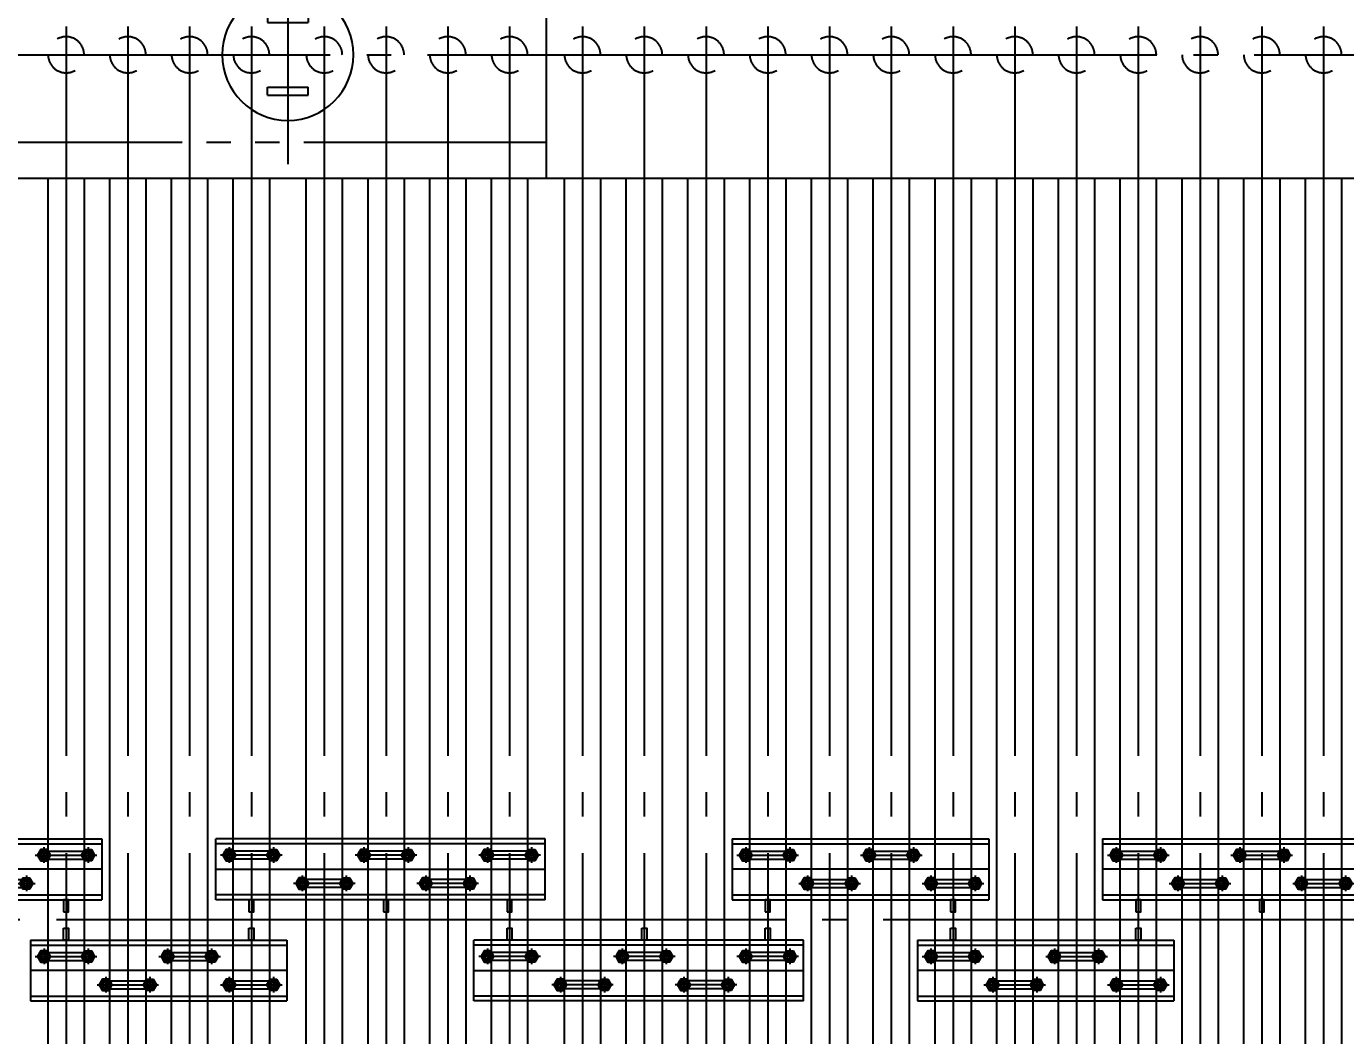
# Model space of a CAD drawing. Header units: millimetres. Extents: x 0 to 91981, y -132907 to 77676.
# Drawn here: x 11916 to 15172, y 68881 to 71372 of the extents above; entities that cross this region are included whole.
import ezdxf

# ---------------------------------------------------------------- set-up
doc = ezdxf.new("R2010")
doc.units = ezdxf.units.MM
doc.header["$LTSCALE"] = 60
for name, pattern in [('JNK-CENTER', [34, 30, -1.5, 1, -1.5]), ('JNK-HIDDEN', [3, 2, -1]), ('JNK-PHANTOM', [15, 10, -1, 1, -1, 1, -1])]:
    doc.linetypes.add(name, pattern=pattern)
for name, color, linetype in [('CEN-R', 1, 'JNK-CENTER'), ('CON-G', 3, 'Continuous'), ('CON-W', 7, 'Continuous'), ('Dim-W', 7, 'Continuous'), ('HID-Y', 2, 'JNK-HIDDEN'), ('PHA-W', 7, 'JNK-PHANTOM')]:
    doc.layers.add(name, color=color, linetype=linetype)
doc.layers.add('CONT-G', color=3, linetype='Continuous', lineweight=25)
doc.styles.add('SIMPLEX', font='simplex.shx', dxfattribs={"width": 0.8})
doc.dimstyles.new('DIM_60', dxfattribs={"dimscale": 60, "dimtxt": 2.5, "dimasz": 2.5, "dimexe": 1, "dimexo": 1, "dimgap": 1, "dimtad": 1, "dimdec": 4, "dimdsep": 46, "dimtxsty": 'SIMPLEX', "dimcen": 2.5, "dimclrd": 7, "dimclre": 7, "dimclrt": 2, "dimadec": 4, "dimazin": 2, "dimtfac": 1, "dimtdec": 4, "dimtmove": 0, "dimatfit": 2, "dimfxl": 0.18, "dimtolj": 1, "dimtzin": 0, "dimarcsym": 1})

# ---------------------------------------------------------------- blocks, each defined once
blk = doc.blocks.new('SPRING SUPPORT BASE')
at = {"layer": 'CEN-R'}
blk.add_line((-269.9, 0), (269.9, 0), dxfattribs=at)
at = {"layer": 'CONT-G'}
for p, q in [((-100, 50), (-100, -50)), ((-100, 50), (-80, 50)), ((-80, 50), (-80, -50)), ((80, 50), (80, -50)), ((100, 50), (80, 50)), ((100, 50), (100, -50)), ((-100, -50), (-80, -50)), ((100, -50), (80, -50))]:
    blk.add_line(p, q, dxfattribs=at)
blk.add_circle((0, 0), 162, dxfattribs=at)
blk = doc.blocks.new('MANIFOLD&U-COIL-HIDDEN')
at = {"layer": 'HID-Y', "ltscale": 60}
for start, end in [(0, 120), (180, 300)]:
    blk.add_arc((75719.8, 12166.3), 44.5, start, end, dxfattribs=at)
blk = doc.blocks.new('*D951')
at = {"layer": 'DEFPOINTS', "color": 0, "ltscale": 60, "transparency": 16777216}
for p in [(15269.5, 73406.2), (13288.3, 71371.5), (15269.5, 71371.5)]:
    blk.add_point(p, dxfattribs=at)
at = {"layer": 'Dim-W', "color": 7, "linetype": 'ByBlock', "lineweight": -2, "ltscale": 60, "transparency": 16777216}
for p, q in [((13288.3, 71431.5), (13288.3, 73466.2)), ((15269.5, 71431.5), (15269.5, 73466.2)), ((13438.3, 73406.2), (15119.5, 73406.2))]:
    blk.add_line(p, q, dxfattribs=at)
at = {"layer": 'Dim-W', "color": 7, "ltscale": 60, "transparency": 16777216}
for points in [[(13438.3, 73431.2), (13438.3, 73381.2), (13288.3, 73406.2)], [(15119.5, 73431.2), (15119.5, 73381.2), (15269.5, 73406.2)]]:
    blk.add_solid(points, dxfattribs=at)
at = {"layer": 'Dim-W', "color": 2, "ltscale": 60, "transparency": 16777216, "insert": (14278.9, 73406.2), "char_height": 150, "attachment_point": 5, "style": 'SIMPLEX'}
blk.add_mtext('\\A1;13 @ 152.4\\P= 1981.2', dxfattribs=at)
blk = doc.blocks.new('_Oblique')
at = {"color": 0, "linetype": 'ByBlock', "lineweight": -2}
blk.add_line((-0.5, -0.5), (0.5, 0.5), dxfattribs=at)
blk = doc.blocks.new('*D953')
at = {"layer": 'DEFPOINTS', "color": 0, "ltscale": 60, "transparency": 16777216}
for p in [(12651.1, 72206.2), (12471.1, 71371.5), (12651.1, 71371.5)]:
    blk.add_point(p, dxfattribs=at)
at = {"layer": 'Dim-W', "color": 7, "linetype": 'ByBlock', "lineweight": -2, "ltscale": 60, "transparency": 16777216}
for p, q in [((12471.1, 71431.5), (12471.1, 72266.2)), ((12651.1, 71431.5), (12651.1, 72266.2)), ((12471.1, 72206.2), (11765.4, 72206.2)), ((12651.1, 72206.2), (12471.1, 72206.2))]:
    blk.add_line(p, q, dxfattribs=at)
at = {"layer": 'Dim-W', "color": 7, "lineweight": -2, "ltscale": 60, "transparency": 16777216, "xscale": 150, "yscale": 150, "zscale": 150, "rotation": 180}
blk.add_blockref('_Oblique', (12471.1, 72206.2), dxfattribs=at)
at = {"layer": 'Dim-W', "color": 7, "lineweight": -2, "ltscale": 60, "transparency": 16777216, "xscale": 150, "yscale": 150, "zscale": 150}
blk.add_blockref('_Oblique', (12651.1, 72206.2), dxfattribs=at)
at = {"layer": 'Dim-W', "color": 2, "ltscale": 60, "transparency": 16777216, "insert": (11968.3, 72341.2), "char_height": 150, "attachment_point": 5, "style": 'SIMPLEX'}
blk.add_mtext('\\A1;180', dxfattribs=at)
blk = doc.blocks.new('*D979')
at = {"layer": 'DEFPOINTS', "color": 0, "ltscale": 60, "transparency": 16777216}
for p in [(13108.3, 72806.2), (12651.1, 71371.5), (13108.3, 71371.5)]:
    blk.add_point(p, dxfattribs=at)
at = {"layer": 'Dim-W', "color": 7, "linetype": 'ByBlock', "lineweight": -2, "ltscale": 60, "transparency": 16777216}
for p, q in [((12651.1, 71431.5), (12651.1, 72866.2)), ((13108.3, 71431.5), (13108.3, 72866.2)), ((12801.1, 72806.2), (12958.3, 72806.2))]:
    blk.add_line(p, q, dxfattribs=at)
at = {"layer": 'Dim-W', "color": 7, "ltscale": 60, "transparency": 16777216}
for points in [[(12801.1, 72831.2), (12801.1, 72781.2), (12651.1, 72806.2)], [(12958.3, 72831.2), (12958.3, 72781.2), (13108.3, 72806.2)]]:
    blk.add_solid(points, dxfattribs=at)
at = {"layer": 'Dim-W', "color": 2, "ltscale": 60, "transparency": 16777216, "insert": (12879.7, 72941.2), "char_height": 150, "attachment_point": 5, "style": 'SIMPLEX', "bg_fill": 3, "box_fill_scale": 1.1, "bg_fill_color": 256, "bg_fill_true_color": 13158600, "bg_fill_transparency": 0}
blk.add_mtext('\\A1;3 @ 152.4 = 457.2', dxfattribs=at)
blk = doc.blocks.new('RTS6001-2')
at = {"layer": 'CEN-R'}
for p, q in [((76, 35), (-76.1, 35)), ((-54.5, 54.4), (-54.5, 15.6)), ((54.4, 54.4), (54.4, 15.6)), ((408.4, 35), (256.3, 35)), ((277.9, 54.4), (277.9, 15.6)), ((386.8, 54.4), (386.8, 15.6)), ((713.2, 35), (561.1, 35)), ((582.7, 54.4), (582.7, 15.6)), ((691.6, 54.4), (691.6, 15.6)), ((-88, 0), (725.2, 0)), ((125.5, -15.6), (125.5, -54.4)), ((234.4, -15.6), (234.4, -54.4)), ((430.3, -15.6), (430.3, -54.4)), ((539.2, -15.6), (539.2, -54.4)), ((256, -35), (103.9, -35)), ((560.8, -35), (408.7, -35))]:
    blk.add_line(p, q, dxfattribs=at)
at = {"layer": 'CON-G'}
for points in [[(-38.5, 35), (-46.5, 48.9), (-62.5, 48.9), (-70.5, 35), (-62.5, 21.1), (-46.5, 21.1)], [(38.4, 35), (46.4, 48.9), (62.4, 48.9), (70.4, 35), (62.4, 21.1), (46.4, 21.1)], [(293.9, 35), (285.9, 48.9), (269.9, 48.9), (261.9, 35), (269.9, 21.1), (285.9, 21.1)], [(370.8, 35), (378.8, 48.9), (394.8, 48.9), (402.8, 35), (394.8, 21.1), (378.8, 21.1)], [(598.7, 35), (590.7, 48.9), (574.7, 48.9), (566.7, 35), (574.7, 21.1), (590.7, 21.1)], [(675.6, 35), (683.6, 48.9), (699.6, 48.9), (707.6, 35), (699.6, 21.1), (683.6, 21.1)], [(141.5, -35), (133.5, -21.1), (117.5, -21.1), (109.5, -35), (117.5, -48.9), (133.5, -48.9)], [(218.4, -35), (226.4, -21.1), (242.4, -21.1), (250.4, -35), (242.4, -48.9), (226.4, -48.9)], [(446.3, -35), (438.3, -21.1), (422.3, -21.1), (414.3, -35), (422.3, -48.9), (438.3, -48.9)], [(523.2, -35), (531.2, -21.1), (547.2, -21.1), (555.2, -35), (547.2, -48.9), (531.2, -48.9)]]:
    blk.add_lwpolyline(points, close=True, dxfattribs=at)
for centre, radius in [((-54.5, 35), 13.9), ((-54.5, 35), 6.4), ((54.4, 35), 13.9), ((54.4, 35), 6.4), ((277.9, 35), 13.9), ((277.9, 35), 6.4), ((386.8, 35), 13.9), ((386.8, 35), 6.4), ((582.7, 35), 13.9), ((582.7, 35), 6.4), ((691.6, 35), 13.9), ((691.6, 35), 6.4), ((125.5, -35), 13.9), ((125.5, -35), 6.4), ((234.4, -35), 13.9), ((234.4, -35), 6.4), ((430.3, -35), 13.9), ((430.3, -35), 6.4), ((539.2, -35), 13.9), ((539.2, -35), 6.4)]:
    blk.add_circle(centre, radius, dxfattribs=at)
for centre, start, end in [((-54.5, 35), 194.1651, 253.0545), ((-54.5, 35), 105.7728, 161.3293), ((-54.5, 35), 15.659, 76.4376), ((-54.5, 35), 291.4703, 347.0398), ((54.4, 35), 103.5624, 164.341), ((54.4, 35), 192.9602, 248.5297), ((54.4, 35), 18.6707, 74.2272), ((54.4, 35), 286.9455, 345.8349), ((277.9, 35), 194.1651, 253.0545), ((277.9, 35), 105.7728, 161.3293), ((277.9, 35), 15.659, 76.4376), ((277.9, 35), 291.4703, 347.0398), ((386.8, 35), 103.5624, 164.341), ((386.8, 35), 192.9602, 248.5297), ((386.8, 35), 18.6707, 74.2272), ((386.8, 35), 286.9455, 345.8349), ((582.7, 35), 194.1651, 253.0545), ((582.7, 35), 105.7728, 161.3293), ((582.7, 35), 15.659, 76.4376), ((582.7, 35), 291.4703, 347.0398), ((691.6, 35), 103.5624, 164.341), ((691.6, 35), 192.9602, 248.5297), ((691.6, 35), 18.6707, 74.2272), ((691.6, 35), 286.9455, 345.8349), ((125.5, -35), 105.7728, 161.3293), ((125.5, -35), 15.659, 76.4376), ((234.4, -35), 103.5624, 164.341), ((234.4, -35), 18.6707, 74.2272), ((430.3, -35), 105.7728, 161.3293), ((430.3, -35), 15.659, 76.4376), ((539.2, -35), 103.5624, 164.341), ((539.2, -35), 18.6707, 74.2272), ((125.5, -35), 194.1651, 253.0545), ((125.5, -35), 291.4703, 347.0398), ((234.4, -35), 192.9602, 248.5297), ((234.4, -35), 286.9455, 345.8349), ((430.3, -35), 194.1651, 253.0545), ((430.3, -35), 291.4703, 347.0398), ((539.2, -35), 192.9602, 248.5297), ((539.2, -35), 286.9455, 345.8349)]:
    blk.add_arc(centre, 8, start, end, dxfattribs=at)
at = {"layer": 'CON-W'}
for p, q in [((-88, -75), (-88, 75)), ((725.2, 75), (-88, 75)), ((725.2, -75), (725.2, 75)), ((725.2, 63), (-88, 63)), ((725.2, -63), (-88, -63)), ((725.2, -75), (-88, -75))]:
    blk.add_line(p, q, dxfattribs=at)
at = {"layer": 'CONT-G'}
for points in [[(-6, -105), (6, -105), (6, -75), (-6, -75)], [(326.4, -105), (338.4, -105), (338.4, -75), (326.4, -75)], [(631.2, -105), (643.2, -105), (643.2, -75), (631.2, -75)]]:
    blk.add_lwpolyline(points, close=True, dxfattribs=at)
at = {"layer": 'HID-Y'}
for p, q in [((54.4, 45), (-54.5, 45)), ((386.8, 45), (277.9, 45)), ((691.6, 45), (582.7, 45)), ((54.4, 25), (-54.5, 25)), ((386.8, 25), (277.9, 25)), ((691.6, 25), (582.7, 25)), ((234.4, -25), (125.5, -25)), ((539.2, -25), (430.3, -25)), ((234.4, -45), (125.5, -45)), ((539.2, -45), (430.3, -45))]:
    blk.add_line(p, q, dxfattribs=at)
for centre in [(-54.5, 35), (54.4, 35), (277.9, 35), (386.8, 35), (582.7, 35), (691.6, 35), (125.5, -35), (234.4, -35), (430.3, -35), (539.2, -35)]:
    blk.add_circle(centre, 10, dxfattribs=at)
blk = doc.blocks.new('RTS6002-3')
at = {"layer": 'CEN-R'}
for p, q in [((-380.9, 35), (-228.7, 35)), ((-359.3, 54.4), (-359.3, 15.6)), ((-250.4, 54.4), (-250.4, 15.6)), ((-76.1, 35), (76.1, 35)), ((-54.5, 54.4), (-54.5, 15.6)), ((54.4, 54.4), (54.4, 15.6)), ((228.7, 35), (380.9, 35)), ((250.3, 54.4), (250.3, 15.6)), ((359.2, 54.4), (359.2, 15.6)), ((392.7, 0), (-392.8, 0)), ((-206.9, -15.6), (-206.9, -54.4)), ((-98, -15.6), (-98, -54.4)), ((97.9, -15.6), (97.9, -54.4)), ((206.8, -15.6), (206.8, -54.4)), ((-228.5, -35), (-76.3, -35)), ((76.3, -35), (228.5, -35))]:
    blk.add_line(p, q, dxfattribs=at)
at = {"layer": 'CON-G'}
for points in [[(-343.3, 35), (-351.3, 48.9), (-367.3, 48.9), (-375.3, 35), (-367.3, 21.1), (-351.3, 21.1)], [(-266.4, 35), (-258.4, 48.9), (-242.4, 48.9), (-234.4, 35), (-242.4, 21.1), (-258.4, 21.1)], [(-38.5, 35), (-46.5, 48.9), (-62.5, 48.9), (-70.5, 35), (-62.5, 21.1), (-46.5, 21.1)], [(38.4, 35), (46.4, 48.9), (62.4, 48.9), (70.4, 35), (62.4, 21.1), (46.4, 21.1)], [(266.3, 35), (258.3, 48.9), (242.3, 48.9), (234.3, 35), (242.3, 21.1), (258.3, 21.1)], [(343.2, 35), (351.2, 48.9), (367.2, 48.9), (375.2, 35), (367.2, 21.1), (351.2, 21.1)], [(-190.9, -35), (-198.9, -21.1), (-214.9, -21.1), (-222.9, -35), (-214.9, -48.9), (-198.9, -48.9)], [(-114, -35), (-106, -21.1), (-90, -21.1), (-82, -35), (-90, -48.9), (-106, -48.9)], [(113.9, -35), (105.9, -21.1), (89.9, -21.1), (81.9, -35), (89.9, -48.9), (105.9, -48.9)], [(190.8, -35), (198.8, -21.1), (214.8, -21.1), (222.8, -35), (214.8, -48.9), (198.8, -48.9)]]:
    blk.add_lwpolyline(points, close=True, dxfattribs=at)
for centre, radius in [((-359.3, 35), 13.9), ((-359.3, 35), 6.4), ((-250.4, 35), 13.9), ((-250.4, 35), 6.4), ((-54.5, 35), 13.9), ((-54.5, 35), 6.4), ((54.4, 35), 13.9), ((54.4, 35), 6.4), ((250.3, 35), 13.9), ((250.3, 35), 6.4), ((359.2, 35), 13.9), ((359.2, 35), 6.4), ((-206.9, -35), 13.9), ((-206.9, -35), 6.4), ((-98, -35), 13.9), ((-98, -35), 6.4), ((97.9, -35), 13.9), ((97.9, -35), 6.4), ((206.8, -35), 13.9), ((206.8, -35), 6.4)]:
    blk.add_circle(centre, radius, dxfattribs=at)
for centre, start, end in [((-359.3, 35), 194.1651, 253.0545), ((-359.3, 35), 105.7728, 161.3293), ((-359.3, 35), 15.659, 76.4376), ((-359.3, 35), 291.4703, 347.0398), ((-250.4, 35), 103.5624, 164.341), ((-250.4, 35), 192.9602, 248.5297), ((-250.4, 35), 18.6707, 74.2272), ((-250.4, 35), 286.9455, 345.8349), ((-54.5, 35), 194.1651, 253.0545), ((-54.5, 35), 105.7728, 161.3293), ((-54.5, 35), 15.659, 76.4376), ((-54.5, 35), 291.4703, 347.0398), ((54.4, 35), 103.5624, 164.341), ((54.4, 35), 192.9602, 248.5297), ((54.4, 35), 18.6707, 74.2272), ((54.4, 35), 286.9455, 345.8349), ((250.3, 35), 194.1651, 253.0545), ((250.3, 35), 105.7728, 161.3293), ((250.3, 35), 15.659, 76.4376), ((250.3, 35), 291.4703, 347.0398), ((359.2, 35), 103.5624, 164.341), ((359.2, 35), 192.9602, 248.5297), ((359.2, 35), 18.6707, 74.2272), ((359.2, 35), 286.9455, 345.8349), ((-206.9, -35), 105.7728, 161.3293), ((-206.9, -35), 15.659, 76.4376), ((-98, -35), 103.5624, 164.341), ((-98, -35), 18.6707, 74.2272), ((97.9, -35), 105.7728, 161.3293), ((97.9, -35), 15.659, 76.4376), ((206.8, -35), 103.5624, 164.341), ((206.8, -35), 18.6707, 74.2272), ((-206.9, -35), 194.1651, 253.0545), ((-206.9, -35), 291.4703, 347.0398), ((-98, -35), 192.9602, 248.5297), ((-98, -35), 286.9455, 345.8349), ((97.9, -35), 194.1651, 253.0545), ((97.9, -35), 291.4703, 347.0398), ((206.8, -35), 192.9602, 248.5297), ((206.8, -35), 286.9455, 345.8349)]:
    blk.add_arc(centre, 8, start, end, dxfattribs=at)
at = {"layer": 'CON-W'}
for p, q in [((-392.8, 75), (-392.8, -75)), ((-392.8, 75), (392.7, 75)), ((392.7, 75), (392.7, -75)), ((-392.8, 63), (392.7, 63)), ((-392.8, -63), (392.7, -63)), ((-392.8, -75), (392.7, -75))]:
    blk.add_line(p, q, dxfattribs=at)
at = {"layer": 'CONT-G'}
for points in [[(-310.8, -105), (-298.8, -105), (-298.8, -75), (-310.8, -75)], [(-6, -105), (6, -105), (6, -75), (-6, -75)], [(298.8, -105), (310.8, -105), (310.8, -75), (298.8, -75)]]:
    blk.add_lwpolyline(points, close=True, dxfattribs=at)
at = {"layer": 'HID-Y'}
for p, q in [((-359.3, 45), (-250.4, 45)), ((-54.5, 45), (54.4, 45)), ((250.3, 45), (359.2, 45)), ((-359.3, 25), (-250.4, 25)), ((-54.5, 25), (54.4, 25)), ((250.3, 25), (359.2, 25)), ((-206.9, -25), (-98, -25)), ((97.9, -25), (206.8, -25)), ((-206.9, -45), (-98, -45)), ((97.9, -45), (206.8, -45))]:
    blk.add_line(p, q, dxfattribs=at)
for centre in [(-359.3, 35), (-250.4, 35), (-54.5, 35), (54.4, 35), (250.3, 35), (359.2, 35), (-206.9, -35), (-98, -35), (97.9, -35), (206.8, -35)]:
    blk.add_circle(centre, 10, dxfattribs=at)
blk = doc.blocks.new('RTS6002-2')
at = {"layer": 'CEN-R'}
for p, q in [((-304.7, 35), (-152.5, 35)), ((-283.1, 54.4), (-283.1, 15.6)), ((-174.2, 54.4), (-174.2, 15.6)), ((0.1, 35), (152.3, 35)), ((21.7, 54.4), (21.7, 15.6)), ((130.7, 54.4), (130.7, 15.6)), ((316.6, 0), (-316.6, 0)), ((-130.6, -15.6), (-130.6, -54.4)), ((-21.7, -15.6), (-21.7, -54.4)), ((174.2, -15.6), (174.2, -54.4)), ((283.1, -15.6), (283.1, -54.4)), ((-152.2, -35), (-0.1, -35)), ((152.6, -35), (304.7, -35))]:
    blk.add_line(p, q, dxfattribs=at)
at = {"layer": 'CON-G'}
for points in [[(-267.1, 35), (-275.1, 48.9), (-291.1, 48.9), (-299.1, 35), (-291.1, 21.1), (-275.1, 21.1)], [(-190.2, 35), (-182.2, 48.9), (-166.2, 48.9), (-158.2, 35), (-166.2, 21.1), (-182.2, 21.1)], [(37.7, 35), (29.7, 48.9), (13.7, 48.9), (5.7, 35), (13.7, 21.1), (29.7, 21.1)], [(114.7, 35), (122.7, 48.9), (138.7, 48.9), (146.7, 35), (138.7, 21.1), (122.7, 21.1)], [(-114.6, -35), (-122.6, -21.1), (-138.6, -21.1), (-146.6, -35), (-138.6, -48.9), (-122.6, -48.9)], [(-37.7, -35), (-29.7, -21.1), (-13.7, -21.1), (-5.7, -35), (-13.7, -48.9), (-29.7, -48.9)], [(190.2, -35), (182.2, -21.1), (166.2, -21.1), (158.2, -35), (166.2, -48.9), (182.2, -48.9)], [(267.1, -35), (275.1, -21.1), (291.1, -21.1), (299.1, -35), (291.1, -48.9), (275.1, -48.9)], [(-234.6, -105), (-222.6, -105), (-222.6, -75), (-234.6, -75)], [(222.6, -105), (234.6, -105), (234.6, -75), (222.6, -75)]]:
    blk.add_lwpolyline(points, close=True, dxfattribs=at)
for centre, radius in [((-283.1, 35), 13.9), ((-283.1, 35), 6.4), ((-174.2, 35), 13.9), ((-174.2, 35), 6.4), ((21.7, 35), 13.9), ((21.7, 35), 6.4), ((130.7, 35), 13.9), ((130.7, 35), 6.4), ((-130.6, -35), 13.9), ((-130.6, -35), 6.4), ((-21.7, -35), 13.9), ((-21.7, -35), 6.4), ((174.2, -35), 13.9), ((174.2, -35), 6.4), ((283.1, -35), 13.9), ((283.1, -35), 6.4)]:
    blk.add_circle(centre, radius, dxfattribs=at)
for centre, start, end in [((-283.1, 35), 194.1651, 253.0545), ((-283.1, 35), 105.7728, 161.3293), ((-283.1, 35), 15.659, 76.4376), ((-283.1, 35), 291.4703, 347.0398), ((-174.2, 35), 103.5624, 164.341), ((-174.2, 35), 192.9602, 248.5297), ((-174.2, 35), 18.6707, 74.2272), ((-174.2, 35), 286.9455, 345.8349), ((21.7, 35), 194.1651, 253.0545), ((21.7, 35), 105.7728, 161.3293), ((21.7, 35), 15.659, 76.4376), ((21.7, 35), 291.4703, 347.0398), ((130.7, 35), 103.5624, 164.341), ((130.7, 35), 192.9602, 248.5297), ((130.7, 35), 18.6707, 74.2272), ((130.7, 35), 286.9455, 345.8349), ((-130.6, -35), 105.7728, 161.3293), ((-130.6, -35), 15.659, 76.4376), ((-21.7, -35), 103.5624, 164.341), ((-21.7, -35), 18.6707, 74.2272), ((174.2, -35), 105.7728, 161.3293), ((174.2, -35), 15.659, 76.4376), ((283.1, -35), 103.5624, 164.341), ((283.1, -35), 18.6707, 74.2272), ((-130.6, -35), 194.1651, 253.0545), ((-130.6, -35), 291.4703, 347.0398), ((-21.7, -35), 192.9602, 248.5297), ((-21.7, -35), 286.9455, 345.8349), ((174.2, -35), 194.1651, 253.0545), ((174.2, -35), 291.4703, 347.0398), ((283.1, -35), 192.9602, 248.5297), ((283.1, -35), 286.9455, 345.8349)]:
    blk.add_arc(centre, 8, start, end, dxfattribs=at)
at = {"layer": 'CON-W'}
for p, q in [((-316.6, 75), (-316.6, -75)), ((-316.6, 75), (316.6, 75)), ((316.6, 75), (316.6, -75)), ((-316.6, 63), (316.6, 63)), ((-316.6, -63), (316.6, -63)), ((-316.6, -75), (316.6, -75))]:
    blk.add_line(p, q, dxfattribs=at)
at = {"layer": 'HID-Y'}
for p, q in [((-283.1, 45), (-174.2, 45)), ((21.7, 45), (130.7, 45)), ((-283.1, 25), (-174.2, 25)), ((21.7, 25), (130.7, 25)), ((-130.6, -25), (-21.7, -25)), ((174.2, -25), (283.1, -25)), ((-130.6, -45), (-21.7, -45)), ((174.2, -45), (283.1, -45))]:
    blk.add_line(p, q, dxfattribs=at)
for centre in [(-283.1, 35), (-174.2, 35), (21.7, 35), (130.7, 35), (-130.6, -35), (-21.7, -35), (174.2, -35), (283.1, -35)]:
    blk.add_circle(centre, 10, dxfattribs=at)

msp = doc.modelspace()

# ---------------------------------------------------------------- linework, layer by layer
at = {"layer": 'CEN-R'}
for p, q in [((12013.94309, 71371.52672), (12013.94309, 66961.52672)), ((12166.34309, 71371.52672), (12166.34309, 66961.52672)), ((12318.74309, 71371.52672), (12318.74309, 66961.52672)), ((12471.14309, 71371.52672), (12471.14309, 66961.52672)), ((12651.14309, 71371.52672), (12651.14309, 66961.52672)), ((12803.54309, 71371.52672), (12803.54309, 66961.52672)), ((12955.94309, 71371.52672), (12955.94309, 66961.52672)), ((13108.34309, 71371.52672), (13108.34309, 66961.52672)), ((13288.34309, 71371.52672), (13288.34309, 66961.52672)), ((13440.74309, 71371.52672), (13440.74309, 66961.52672)), ((13593.14309, 71371.52672), (13593.14309, 66961.52672)), ((13745.54309, 71371.52672), (13745.54309, 66961.52672)), ((13897.94309, 71371.52672), (13897.94309, 66961.52672)), ((14050.34309, 71371.52672), (14050.34309, 66961.52672)), ((14202.74309, 71371.52672), (14202.74309, 66961.52672)), ((14355.14309, 71371.52672), (14355.14309, 66961.52672)), ((14507.54309, 71371.52672), (14507.54309, 66961.52672)), ((14659.94309, 71371.52672), (14659.94309, 66961.52672)), ((14812.34309, 71371.52672), (14812.34309, 66961.52672)), ((14964.74309, 71371.52672), (14964.74309, 66961.52672)), ((15117.14309, 71371.52672), (15117.14309, 66961.52672)), ((4746.04298, 71301.52672), (17869.94512, 71301.52672)), ((17869.94512, 69166.52672), (4462.81175, 69166.52672)), ((11959.48611, 69095.92393), (11959.48611, 69057.1295)), ((12068.38611, 69095.92393), (12068.38611, 69057.1295)), ((12264.28611, 69095.92393), (12264.28611, 69057.1295)), ((12373.18611, 69095.92393), (12373.18611, 69057.1295)), ((13053.89309, 69095.92393), (13053.89309, 69057.1295)), ((13162.79309, 69095.92393), (13162.79309, 69057.1295)), ((13386.29309, 69095.92393), (13386.29309, 69057.1295)), ((13495.19309, 69095.92393), (13495.19309, 69057.1295)), ((13691.09309, 69095.92393), (13691.09309, 69057.1295)), ((13799.99309, 69095.92393), (13799.99309, 69057.1295)), ((14148.29309, 69095.92393), (14148.29309, 69057.1295)), ((14257.19309, 69095.92393), (14257.19309, 69057.1295)), ((14453.09309, 69095.92393), (14453.09309, 69057.1295)), ((14561.99309, 69095.92393), (14561.99309, 69057.1295)), ((11937.88611, 69076.52672), (12090.00006, 69076.52672)), ((12242.68611, 69076.52672), (12394.80006, 69076.52672)), ((13184.39309, 69076.52672), (13032.27913, 69076.52672)), ((13516.79309, 69076.52672), (13364.67913, 69076.52672)), ((13821.59309, 69076.52672), (13669.47913, 69076.52672)), ((14126.69309, 69076.52672), (14278.80704, 69076.52672)), ((14431.49309, 69076.52672), (14583.60704, 69076.52672)), ((12559.08611, 69041.52672), (11925.98611, 69041.52672)), ((12111.88611, 69025.92393), (12111.88611, 68987.1295)), ((12220.78611, 69025.92393), (12220.78611, 68987.1295)), ((12416.68611, 69025.92393), (12416.68611, 68987.1295)), ((12525.58611, 69025.92393), (12525.58611, 68987.1295)), ((13020.34309, 69041.52672), (13833.54309, 69041.52672)), ((13233.89309, 69025.92393), (13233.89309, 68987.1295)), ((13342.79309, 69025.92393), (13342.79309, 68987.1295)), ((13538.69309, 69025.92393), (13538.69309, 68987.1295)), ((13647.59309, 69025.92393), (13647.59309, 68987.1295)), ((14747.89309, 69041.52672), (14114.79309, 69041.52672)), ((14300.69309, 69025.92393), (14300.69309, 68987.1295)), ((14409.59309, 69025.92393), (14409.59309, 68987.1295)), ((14605.49309, 69025.92393), (14605.49309, 68987.1295)), ((14714.39309, 69025.92393), (14714.39309, 68987.1295)), ((12090.28611, 69006.52672), (12242.40006, 69006.52672)), ((12395.08611, 69006.52672), (12547.20006, 69006.52672)), ((13364.39309, 69006.52672), (13212.27913, 69006.52672)), ((13669.19309, 69006.52672), (13517.07913, 69006.52672)), ((14279.09309, 69006.52672), (14431.20704, 69006.52672)), ((14583.89309, 69006.52672), (14736.00704, 69006.52672))]:
    msp.add_line(p, q, dxfattribs=at)
at = {"layer": 'CON-G'}
for points in [[(12007.93611, 69146.52672), (12019.93611, 69146.52672), (12019.93611, 69116.52672), (12007.93611, 69116.52672)], [(12465.13611, 69146.52672), (12477.13611, 69146.52672), (12477.13611, 69116.52672), (12465.13611, 69116.52672)], [(14196.74309, 69146.52672), (14208.74309, 69146.52672), (14208.74309, 69116.52672), (14196.74309, 69116.52672)], [(14653.94309, 69146.52672), (14665.94309, 69146.52672), (14665.94309, 69116.52672), (14653.94309, 69116.52672)], [(11975.48611, 69076.52672), (11967.48611, 69090.38312), (11951.48611, 69090.38312), (11943.48611, 69076.52672), (11951.48611, 69062.67031), (11967.48611, 69062.67031)], [(12052.38611, 69076.52672), (12060.38611, 69090.38312), (12076.38611, 69090.38312), (12084.38611, 69076.52672), (12076.38611, 69062.67031), (12060.38611, 69062.67031)], [(12280.28611, 69076.52672), (12272.28611, 69090.38312), (12256.28611, 69090.38312), (12248.28611, 69076.52672), (12256.28611, 69062.67031), (12272.28611, 69062.67031)], [(12357.18611, 69076.52672), (12365.18611, 69090.38312), (12381.18611, 69090.38312), (12389.18611, 69076.52672), (12381.18611, 69062.67031), (12365.18611, 69062.67031)], [(13069.89309, 69076.52672), (13061.89309, 69090.38312), (13045.89309, 69090.38312), (13037.89309, 69076.52672), (13045.89309, 69062.67031), (13061.89309, 69062.67031)], [(13146.79309, 69076.52672), (13154.79309, 69090.38312), (13170.79309, 69090.38312), (13178.79309, 69076.52672), (13170.79309, 69062.67031), (13154.79309, 69062.67031)], [(13402.29309, 69076.52672), (13394.29309, 69090.38312), (13378.29309, 69090.38312), (13370.29309, 69076.52672), (13378.29309, 69062.67031), (13394.29309, 69062.67031)], [(13479.19309, 69076.52672), (13487.19309, 69090.38312), (13503.19309, 69090.38312), (13511.19309, 69076.52672), (13503.19309, 69062.67031), (13487.19309, 69062.67031)], [(13707.09309, 69076.52672), (13699.09309, 69090.38312), (13683.09309, 69090.38312), (13675.09309, 69076.52672), (13683.09309, 69062.67031), (13699.09309, 69062.67031)], [(13783.99309, 69076.52672), (13791.99309, 69090.38312), (13807.99309, 69090.38312), (13815.99309, 69076.52672), (13807.99309, 69062.67031), (13791.99309, 69062.67031)], [(14164.29309, 69076.52672), (14156.29309, 69090.38312), (14140.29309, 69090.38312), (14132.29309, 69076.52672), (14140.29309, 69062.67031), (14156.29309, 69062.67031)], [(14241.19309, 69076.52672), (14249.19309, 69090.38312), (14265.19309, 69090.38312), (14273.19309, 69076.52672), (14265.19309, 69062.67031), (14249.19309, 69062.67031)], [(14469.09309, 69076.52672), (14461.09309, 69090.38312), (14445.09309, 69090.38312), (14437.09309, 69076.52672), (14445.09309, 69062.67031), (14461.09309, 69062.67031)], [(14545.99309, 69076.52672), (14553.99309, 69090.38312), (14569.99309, 69090.38312), (14577.99309, 69076.52672), (14569.99309, 69062.67031), (14553.99309, 69062.67031)], [(12127.88611, 69006.52672), (12119.88611, 69020.38312), (12103.88611, 69020.38312), (12095.88611, 69006.52672), (12103.88611, 68992.67031), (12119.88611, 68992.67031)], [(12204.78611, 69006.52672), (12212.78611, 69020.38312), (12228.78611, 69020.38312), (12236.78611, 69006.52672), (12228.78611, 68992.67031), (12212.78611, 68992.67031)], [(12432.68611, 69006.52672), (12424.68611, 69020.38312), (12408.68611, 69020.38312), (12400.68611, 69006.52672), (12408.68611, 68992.67031), (12424.68611, 68992.67031)], [(12509.58611, 69006.52672), (12517.58611, 69020.38312), (12533.58611, 69020.38312), (12541.58611, 69006.52672), (12533.58611, 68992.67031), (12517.58611, 68992.67031)], [(13249.89309, 69006.52672), (13241.89309, 69020.38312), (13225.89309, 69020.38312), (13217.89309, 69006.52672), (13225.89309, 68992.67031), (13241.89309, 68992.67031)], [(13326.79309, 69006.52672), (13334.79309, 69020.38312), (13350.79309, 69020.38312), (13358.79309, 69006.52672), (13350.79309, 68992.67031), (13334.79309, 68992.67031)], [(13554.69309, 69006.52672), (13546.69309, 69020.38312), (13530.69309, 69020.38312), (13522.69309, 69006.52672), (13530.69309, 68992.67031), (13546.69309, 68992.67031)], [(13631.59309, 69006.52672), (13639.59309, 69020.38312), (13655.59309, 69020.38312), (13663.59309, 69006.52672), (13655.59309, 68992.67031), (13639.59309, 68992.67031)], [(14316.69309, 69006.52672), (14308.69309, 69020.38312), (14292.69309, 69020.38312), (14284.69309, 69006.52672), (14292.69309, 68992.67031), (14308.69309, 68992.67031)], [(14393.59309, 69006.52672), (14401.59309, 69020.38312), (14417.59309, 69020.38312), (14425.59309, 69006.52672), (14417.59309, 68992.67031), (14401.59309, 68992.67031)], [(14621.49309, 69006.52672), (14613.49309, 69020.38312), (14597.49309, 69020.38312), (14589.49309, 69006.52672), (14597.49309, 68992.67031), (14613.49309, 68992.67031)], [(14698.39309, 69006.52672), (14706.39309, 69020.38312), (14722.39309, 69020.38312), (14730.39309, 69006.52672), (14722.39309, 68992.67031), (14706.39309, 68992.67031)]]:
    msp.add_lwpolyline(points, close=True, dxfattribs=at)
for centre, radius in [((11959.48611, 69076.52672), 13.85641), ((12068.38611, 69076.52672), 13.85641), ((12264.28611, 69076.52672), 13.85641), ((12373.18611, 69076.52672), 13.85641), ((13053.89309, 69076.52672), 13.85641), ((13162.79309, 69076.52672), 13.85641), ((13386.29309, 69076.52672), 13.85641), ((13495.19309, 69076.52672), 13.85641), ((13691.09309, 69076.52672), 13.85641), ((13799.99309, 69076.52672), 13.85641), ((14148.29309, 69076.52672), 13.85641), ((14257.19309, 69076.52672), 13.85641), ((14453.09309, 69076.52672), 13.85641), ((14561.99309, 69076.52672), 13.85641), ((11959.48611, 69076.52672), 6.4), ((12068.38611, 69076.52672), 6.4), ((12264.28611, 69076.52672), 6.4), ((12373.18611, 69076.52672), 6.4), ((13053.89309, 69076.52672), 6.4), ((13162.79309, 69076.52672), 6.4), ((13386.29309, 69076.52672), 6.4), ((13495.19309, 69076.52672), 6.4), ((13691.09309, 69076.52672), 6.4), ((13799.99309, 69076.52672), 6.4), ((14148.29309, 69076.52672), 6.4), ((14257.19309, 69076.52672), 6.4), ((14453.09309, 69076.52672), 6.4), ((14561.99309, 69076.52672), 6.4), ((12111.88611, 69006.52672), 13.85641), ((12220.78611, 69006.52672), 13.85641), ((12416.68611, 69006.52672), 13.85641), ((12525.58611, 69006.52672), 13.85641), ((13233.89309, 69006.52672), 13.85641), ((13342.79309, 69006.52672), 13.85641), ((13538.69309, 69006.52672), 13.85641), ((13647.59309, 69006.52672), 13.85641), ((14300.69309, 69006.52672), 13.85641), ((14409.59309, 69006.52672), 13.85641), ((14605.49309, 69006.52672), 13.85641), ((14714.39309, 69006.52672), 13.85641), ((12111.88611, 69006.52672), 6.4), ((12220.78611, 69006.52672), 6.4), ((12416.68611, 69006.52672), 6.4), ((12525.58611, 69006.52672), 6.4), ((13233.89309, 69006.52672), 6.4), ((13342.79309, 69006.52672), 6.4), ((13538.69309, 69006.52672), 6.4), ((13647.59309, 69006.52672), 6.4), ((14300.69309, 69006.52672), 6.4), ((14409.59309, 69006.52672), 6.4), ((14605.49309, 69006.52672), 6.4), ((14714.39309, 69006.52672), 6.4)]:
    msp.add_circle(centre, radius, dxfattribs=at)
for centre, start, end in [((11959.48611, 69076.52672), 105.77278484, 161.32934119), ((11959.48611, 69076.52672), 15.65904456, 76.43756634), ((12068.38611, 69076.52672), 103.56243366, 164.34095544), ((12068.38611, 69076.52672), 18.67065881, 74.22721516), ((12264.28611, 69076.52672), 105.77278484, 161.32934119), ((12264.28611, 69076.52672), 15.65904456, 76.43756634), ((12373.18611, 69076.52672), 103.56243366, 164.34095544), ((12373.18611, 69076.52672), 18.67065881, 74.22721516), ((13053.89309, 69076.52672), 105.77278484, 161.32934119), ((13053.89309, 69076.52672), 15.65904456, 76.43756634), ((13162.79309, 69076.52672), 103.56243366, 164.34095544), ((13162.79309, 69076.52672), 18.67065881, 74.22721516), ((13386.29309, 69076.52672), 105.77278484, 161.32934119), ((13386.29309, 69076.52672), 15.65904456, 76.43756634), ((13495.19309, 69076.52672), 103.56243366, 164.34095544), ((13495.19309, 69076.52672), 18.67065881, 74.22721516), ((13691.09309, 69076.52672), 105.77278484, 161.32934119), ((13691.09309, 69076.52672), 15.65904456, 76.43756634), ((13799.99309, 69076.52672), 103.56243366, 164.34095544), ((13799.99309, 69076.52672), 18.67065881, 74.22721516), ((14148.29309, 69076.52672), 105.77278484, 161.32934119), ((14148.29309, 69076.52672), 15.65904456, 76.43756634), ((14257.19309, 69076.52672), 103.56243366, 164.34095544), ((14257.19309, 69076.52672), 18.67065881, 74.22721516), ((14453.09309, 69076.52672), 105.77278484, 161.32934119), ((14453.09309, 69076.52672), 15.65904456, 76.43756634), ((14561.99309, 69076.52672), 103.56243366, 164.34095544), ((14561.99309, 69076.52672), 18.67065881, 74.22721516), ((11959.48611, 69076.52672), 194.16511255, 253.05447987), ((11959.48611, 69076.52672), 291.47031879, 347.0397554), ((12068.38611, 69076.52672), 192.9602446, 248.52968121), ((12068.38611, 69076.52672), 286.94552013, 345.83488745), ((12264.28611, 69076.52672), 194.16511255, 253.05447987), ((12264.28611, 69076.52672), 291.47031879, 347.0397554), ((12373.18611, 69076.52672), 192.9602446, 248.52968121), ((12373.18611, 69076.52672), 286.94552013, 345.83488745), ((13053.89309, 69076.52672), 194.16511255, 253.05447987), ((13053.89309, 69076.52672), 291.47031879, 347.0397554), ((13162.79309, 69076.52672), 192.9602446, 248.52968121), ((13162.79309, 69076.52672), 286.94552013, 345.83488745), ((13386.29309, 69076.52672), 194.16511255, 253.05447987), ((13386.29309, 69076.52672), 291.47031879, 347.0397554), ((13495.19309, 69076.52672), 192.9602446, 248.52968121), ((13495.19309, 69076.52672), 286.94552013, 345.83488745), ((13691.09309, 69076.52672), 194.16511255, 253.05447987), ((13691.09309, 69076.52672), 291.47031879, 347.0397554), ((13799.99309, 69076.52672), 192.9602446, 248.52968121), ((13799.99309, 69076.52672), 286.94552013, 345.83488745), ((14148.29309, 69076.52672), 194.16511255, 253.05447987), ((14148.29309, 69076.52672), 291.47031879, 347.0397554), ((14257.19309, 69076.52672), 192.9602446, 248.52968121), ((14257.19309, 69076.52672), 286.94552013, 345.83488745), ((14453.09309, 69076.52672), 194.16511255, 253.05447987), ((14453.09309, 69076.52672), 291.47031879, 347.0397554), ((14561.99309, 69076.52672), 192.9602446, 248.52968121), ((14561.99309, 69076.52672), 286.94552013, 345.83488745), ((12111.88611, 69006.52672), 194.16511255, 253.05447987), ((12111.88611, 69006.52672), 105.77278484, 161.32934119), ((12111.88611, 69006.52672), 15.65904456, 76.43756634), ((12111.88611, 69006.52672), 291.47031879, 347.0397554), ((12220.78611, 69006.52672), 192.9602446, 248.52968121), ((12220.78611, 69006.52672), 103.56243366, 164.34095544), ((12220.78611, 69006.52672), 18.67065881, 74.22721516), ((12220.78611, 69006.52672), 286.94552013, 345.83488745), ((12416.68611, 69006.52672), 194.16511255, 253.05447987), ((12416.68611, 69006.52672), 105.77278484, 161.32934119), ((12416.68611, 69006.52672), 15.65904456, 76.43756634), ((12416.68611, 69006.52672), 291.47031879, 347.0397554), ((12525.58611, 69006.52672), 192.9602446, 248.52968121), ((12525.58611, 69006.52672), 103.56243366, 164.34095544), ((12525.58611, 69006.52672), 18.67065881, 74.22721516), ((12525.58611, 69006.52672), 286.94552013, 345.83488745), ((13233.89309, 69006.52672), 194.16511255, 253.05447987), ((13233.89309, 69006.52672), 105.77278484, 161.32934119), ((13233.89309, 69006.52672), 15.65904456, 76.43756634), ((13233.89309, 69006.52672), 291.47031879, 347.0397554), ((13342.79309, 69006.52672), 192.9602446, 248.52968121), ((13342.79309, 69006.52672), 103.56243366, 164.34095544), ((13342.79309, 69006.52672), 18.67065881, 74.22721516), ((13342.79309, 69006.52672), 286.94552013, 345.83488745), ((13538.69309, 69006.52672), 194.16511255, 253.05447987), ((13538.69309, 69006.52672), 105.77278484, 161.32934119), ((13538.69309, 69006.52672), 15.65904456, 76.43756634), ((13538.69309, 69006.52672), 291.47031879, 347.0397554), ((13647.59309, 69006.52672), 192.9602446, 248.52968121), ((13647.59309, 69006.52672), 103.56243366, 164.34095544), ((13647.59309, 69006.52672), 18.67065881, 74.22721516), ((13647.59309, 69006.52672), 286.94552013, 345.83488745), ((14300.69309, 69006.52672), 194.16511255, 253.05447987), ((14300.69309, 69006.52672), 105.77278484, 161.32934119), ((14300.69309, 69006.52672), 15.65904456, 76.43756634), ((14300.69309, 69006.52672), 291.47031879, 347.0397554), ((14409.59309, 69006.52672), 192.9602446, 248.52968121), ((14409.59309, 69006.52672), 103.56243366, 164.34095544), ((14409.59309, 69006.52672), 18.67065881, 74.22721516), ((14409.59309, 69006.52672), 286.94552013, 345.83488745), ((14605.49309, 69006.52672), 194.16511255, 253.05447987), ((14605.49309, 69006.52672), 105.77278484, 161.32934119), ((14605.49309, 69006.52672), 15.65904456, 76.43756634), ((14605.49309, 69006.52672), 291.47031879, 347.0397554), ((14714.39309, 69006.52672), 192.9602446, 248.52968121), ((14714.39309, 69006.52672), 103.56243366, 164.34095544), ((14714.39309, 69006.52672), 18.67065881, 74.22721516), ((14714.39309, 69006.52672), 286.94552013, 345.83488745)]:
    msp.add_arc(centre, 8, start, end, dxfattribs=at)
at = {"layer": 'CON-W'}
for p, q in [((11925.98611, 69116.52672), (11925.98611, 68966.52672)), ((11925.98611, 69116.52672), (12559.08611, 69116.52672)), ((12559.08611, 69116.52672), (12559.08611, 68966.52672)), ((13020.34309, 68966.52672), (13020.34309, 69116.52672)), ((13833.54309, 69116.52672), (13020.34309, 69116.52672)), ((13833.54309, 68966.52672), (13833.54309, 69116.52672)), ((14114.79309, 69116.52672), (14114.79309, 68966.52672)), ((14114.79309, 69116.52672), (14747.89309, 69116.52672)), ((14747.89309, 69116.52672), (14747.89309, 68966.52672)), ((11925.98611, 69104.52672), (12559.08611, 69104.52672)), ((13833.54309, 69104.52672), (13020.34309, 69104.52672)), ((14114.79309, 69104.52672), (14747.89309, 69104.52672)), ((11925.98611, 68978.52672), (12559.08611, 68978.52672)), ((11925.98611, 68966.52672), (12559.08611, 68966.52672)), ((13833.54309, 68978.52672), (13020.34309, 68978.52672)), ((13833.54309, 68966.52672), (13020.34309, 68966.52672)), ((14114.79309, 68978.52672), (14747.89309, 68978.52672)), ((14114.79309, 68966.52672), (14747.89309, 68966.52672))]:
    msp.add_line(p, q, dxfattribs=at)
at = {"layer": 'CONT-G'}
for p, q in [((13198.34309, 71606.22671), (13198.34309, 70996.82672)), ((5209.94309, 70996.82672), (16927.94309, 70996.82672))]:
    msp.add_line(p, q, dxfattribs=at)
for points in [[(11969.49309, 67361.72672), (11969.49309, 70996.82672), (12058.39309, 70996.82672), (12058.39309, 67361.72672)], [(12121.89309, 67361.72672), (12121.89309, 70996.82672), (12210.79309, 70996.82672), (12210.79309, 67361.72672)], [(12274.29309, 67361.72672), (12274.29309, 70996.82672), (12363.19309, 70996.82672), (12363.19309, 67361.72672)], [(12426.69309, 67361.72672), (12426.69309, 70996.82672), (12515.59309, 70996.82672), (12515.59309, 67361.72672)], [(12606.69309, 67361.72672), (12606.69309, 70996.82672), (12695.59309, 70996.82672), (12695.59309, 67361.72672)], [(12759.09309, 67361.72672), (12759.09309, 70996.82672), (12847.99309, 70996.82672), (12847.99309, 67361.72672)], [(12911.49309, 67361.72672), (12911.49309, 70996.82672), (13000.39309, 70996.82672), (13000.39309, 67361.72672)], [(13063.89309, 67361.72672), (13063.89309, 70996.82672), (13152.79309, 70996.82672), (13152.79309, 67361.72672)], [(13243.89309, 67361.72672), (13243.89309, 70996.82672), (13332.79309, 70996.82672), (13332.79309, 67361.72672)], [(13396.29309, 67361.72672), (13396.29309, 70996.82672), (13485.19309, 70996.82672), (13485.19309, 67361.72672)], [(13548.69309, 67361.72672), (13548.69309, 70996.82672), (13637.59309, 70996.82672), (13637.59309, 67361.72672)], [(13701.09309, 67361.72672), (13701.09309, 70996.82672), (13789.99309, 70996.82672), (13789.99309, 67361.72672)], [(13853.49309, 67361.72672), (13853.49309, 70996.82672), (13942.39309, 70996.82672), (13942.39309, 67361.72672)], [(14005.89309, 67361.72672), (14005.89309, 70996.82672), (14094.79309, 70996.82672), (14094.79309, 67361.72672)], [(14158.29309, 67361.72672), (14158.29309, 70996.82672), (14247.19309, 70996.82672), (14247.19309, 67361.72672)], [(14310.69309, 67361.72672), (14310.69309, 70996.82672), (14399.59309, 70996.82672), (14399.59309, 67361.72672)], [(14463.09309, 67361.72672), (14463.09309, 70996.82672), (14551.99309, 70996.82672), (14551.99309, 67361.72672)], [(14615.49309, 67361.72672), (14615.49309, 70996.82672), (14704.39309, 70996.82672), (14704.39309, 67361.72672)], [(14767.89309, 67361.72672), (14767.89309, 70996.82672), (14856.79309, 70996.82672), (14856.79309, 67361.72672)], [(14920.29309, 67361.72672), (14920.29309, 70996.82672), (15009.19309, 70996.82672), (15009.19309, 67361.72672)], [(15072.69309, 67361.72672), (15072.69309, 70996.82672), (15161.59309, 70996.82672), (15161.59309, 67361.72672)]]:
    msp.add_lwpolyline(points, dxfattribs=at)
for points in [[(13102.34309, 69146.52672), (13114.34309, 69146.52672), (13114.34309, 69116.52672), (13102.34309, 69116.52672)], [(13434.74309, 69146.52672), (13446.74309, 69146.52672), (13446.74309, 69116.52672), (13434.74309, 69116.52672)], [(13739.54309, 69146.52672), (13751.54309, 69146.52672), (13751.54309, 69116.52672), (13739.54309, 69116.52672)]]:
    msp.add_lwpolyline(points, close=True, dxfattribs=at)
at = {"layer": 'HID-Y'}
for p, q in [((11959.48611, 69086.52672), (12068.38611, 69086.52672)), ((12264.28611, 69086.52672), (12373.18611, 69086.52672)), ((13162.79309, 69086.52672), (13053.89309, 69086.52672)), ((13495.19309, 69086.52672), (13386.29309, 69086.52672)), ((13799.99309, 69086.52672), (13691.09309, 69086.52672)), ((14148.29309, 69086.52672), (14257.19309, 69086.52672)), ((14453.09309, 69086.52672), (14561.99309, 69086.52672)), ((11959.48611, 69066.52672), (12068.38611, 69066.52672)), ((12264.28611, 69066.52672), (12373.18611, 69066.52672)), ((13162.79309, 69066.52672), (13053.89309, 69066.52672)), ((13495.19309, 69066.52672), (13386.29309, 69066.52672)), ((13799.99309, 69066.52672), (13691.09309, 69066.52672)), ((14148.29309, 69066.52672), (14257.19309, 69066.52672)), ((14453.09309, 69066.52672), (14561.99309, 69066.52672)), ((12111.88611, 69016.52672), (12220.78611, 69016.52672)), ((12111.88611, 68996.52672), (12220.78611, 68996.52672)), ((12416.68611, 69016.52672), (12525.58611, 69016.52672)), ((12416.68611, 68996.52672), (12525.58611, 68996.52672)), ((13342.79309, 69016.52672), (13233.89309, 69016.52672)), ((13342.79309, 68996.52672), (13233.89309, 68996.52672)), ((13647.59309, 69016.52672), (13538.69309, 69016.52672)), ((13647.59309, 68996.52672), (13538.69309, 68996.52672)), ((14300.69309, 69016.52672), (14409.59309, 69016.52672)), ((14300.69309, 68996.52672), (14409.59309, 68996.52672)), ((14605.49309, 69016.52672), (14714.39309, 69016.52672)), ((14605.49309, 68996.52672), (14714.39309, 68996.52672))]:
    msp.add_line(p, q, dxfattribs=at)
for centre in [(11959.48611, 69076.52672), (12068.38611, 69076.52672), (12264.28611, 69076.52672), (12373.18611, 69076.52672), (13053.89309, 69076.52672), (13162.79309, 69076.52672), (13386.29309, 69076.52672), (13495.19309, 69076.52672), (13691.09309, 69076.52672), (13799.99309, 69076.52672), (14148.29309, 69076.52672), (14257.19309, 69076.52672), (14453.09309, 69076.52672), (14561.99309, 69076.52672), (12111.88611, 69006.52672), (12220.78611, 69006.52672), (12416.68611, 69006.52672), (12525.58611, 69006.52672), (13233.89309, 69006.52672), (13342.79309, 69006.52672), (13538.69309, 69006.52672), (13647.59309, 69006.52672), (14300.69309, 69006.52672), (14409.59309, 69006.52672), (14605.49309, 69006.52672), (14714.39309, 69006.52672)]:
    msp.add_circle(centre, 10, dxfattribs=at)
at = {"layer": 'PHA-W'}
msp.add_line((9000.74309, 71086.07128), (13198.34309, 71086.07128), dxfattribs=at)

# ---------------------------------------------------------------- block references
for name, p in [('MANIFOLD&U-COIL-HIDDEN', (-63705.8085, 59135.19893)), ('MANIFOLD&U-COIL-HIDDEN', (-63553.4085, 59135.19893)), ('MANIFOLD&U-COIL-HIDDEN', (-63401.0085, 59135.19893)), ('MANIFOLD&U-COIL-HIDDEN', (-63248.6085, 59135.19893)), ('MANIFOLD&U-COIL-HIDDEN', (-63068.6085, 59135.19893)), ('MANIFOLD&U-COIL-HIDDEN', (-62916.2085, 59135.19893)), ('MANIFOLD&U-COIL-HIDDEN', (-62763.8085, 59135.19893)), ('MANIFOLD&U-COIL-HIDDEN', (-62611.4085, 59135.19893)), ('MANIFOLD&U-COIL-HIDDEN', (-62431.4085, 59135.19893)), ('MANIFOLD&U-COIL-HIDDEN', (-62279.0085, 59135.19893)), ('MANIFOLD&U-COIL-HIDDEN', (-62126.6085, 59135.19893)), ('MANIFOLD&U-COIL-HIDDEN', (-61974.2085, 59135.19893)), ('MANIFOLD&U-COIL-HIDDEN', (-61821.8085, 59135.19893)), ('MANIFOLD&U-COIL-HIDDEN', (-61669.4085, 59135.19893)), ('MANIFOLD&U-COIL-HIDDEN', (-61517.0085, 59135.19893)), ('MANIFOLD&U-COIL-HIDDEN', (-61364.6085, 59135.19893)), ('MANIFOLD&U-COIL-HIDDEN', (-61212.2085, 59135.19893)), ('MANIFOLD&U-COIL-HIDDEN', (-61059.8085, 59135.19893)), ('MANIFOLD&U-COIL-HIDDEN', (-60907.4085, 59135.19893)), ('MANIFOLD&U-COIL-HIDDEN', (-60755.0085, 59135.19893)), ('MANIFOLD&U-COIL-HIDDEN', (-60602.6085, 59135.19893)), ('RTS6002-3', (11709.14309, 69291.52672)), ('RTS6001-2', (12471.14309, 69291.52672)), ('RTS6002-2', (13974.14309, 69291.52672)), ('RTS6002-3', (14964.74309, 69291.52672))]:
    msp.add_blockref(name, p)
at = {"layer": 'Dim-W', "xscale": -1, "rotation": 90}
msp.add_blockref('SPRING SUPPORT BASE', (12561.14309, 71301.52672), dxfattribs=at)

# ---------------------------------------------------------------- dimensions: what is measured, and where the dimension line sits
at = {"layer": 'Dim-W', "ltscale": 60}
dim = msp.add_linear_dim(base=(15269.54309, 73406.22671), p1=(13288.34309, 71371.52672), p2=(15269.54309, 71371.52672), text='13 @ 152.4\\X= <>', dimstyle='DIM_60', override={"dimtfill": 0}, dxfattribs=at)
dim.commit()
dim.dimension.update_dxf_attribs({"geometry": '*D951', "text_midpoint": (14278.94309, 73406.22671), "dimtype": 160})
dim = msp.add_linear_dim(base=(12651.14309, 72206.22671), p1=(12471.14309, 71371.52672), p2=(12651.14309, 71371.52672), dimstyle='DIM_60', override={"dimblk1": 'Oblique', "dimblk2": 'Oblique', "dimsah": 1}, dxfattribs=at)
dim.commit()
dim.dimension.update_dxf_attribs({"geometry": '*D953', "text_midpoint": (11968.28594, 72206.22671), "dimtype": 160})

# ---------------------------------------------------------------- next in the draw order: dimensions: what is measured, and where the dimension line sits
dim = msp.add_linear_dim(base=(13108.34309, 72806.22671), p1=(12651.14309, 71371.52672), p2=(13108.34309, 71371.52672), text='3 @ 152.4 = <>', dimstyle='DIM_60', override={"dimtfill": 1}, dxfattribs=at)
dim.commit()
dim.dimension.update_dxf_attribs({"geometry": '*D979', "text_midpoint": (12879.74309, 72806.22671), "dimtype": 160})

doc.saveas('drawing.dxf')
